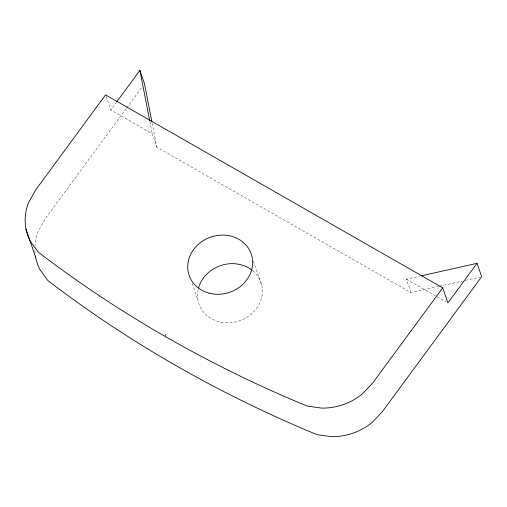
<?xml version="1.0" encoding="UTF-8"?>
<svg xmlns="http://www.w3.org/2000/svg" width="507" height="507" viewBox="0 0 507 507"><rect width="100%" height="100%" fill="white"/><g stroke="black" fill="none" stroke-linecap="round" stroke-linejoin="round"><path stroke-width="0.38" stroke-dasharray="2.54 1.9" d="M438.625 286.392L410.962 292.602L156.853 147.176L152.258 133.753L110.741 109.994L116.293 102.439M126.218 108.606L45.18 218.802L38.291 231.255A56.397 50.111 -18.9 0 0 34.996 245.927M126.687 107.966L142.144 86.944M410.962 292.602L406.367 279.18L419.428 276.245M439.392 286.214L462.441 281.036M465.515 280.346L480.116 277.069M406.367 279.18L445.843 301.773M253.437 261.156L261.948 286.037M192.21 283.584L197.971 300.417M106.052 96.311L110.741 109.994M152.176 123.201L156.853 147.176M149.85 121.382L152.258 133.753M35.084 252.961A56.397 50.111 -18.9 0 1 34.907 249.843M252.556 270.548A32.841 29.178 -18.9 0 1 239.272 320.88A32.841 29.178 -18.9 0 1 198.269 288.889"/><path stroke-width="0.76" d="M116.756 101.812L139.894 70.346L144.489 83.763L151.872 121.655M165.326 335.361L165.808 334.715M442.712 287.824L372.544 383.197L362.467 393.825A56.397 50.111 -18.9 0 1 321.736 408.11L307.527 406.164L299.162 402.754C208.985 364.799 123.296 316.159 45.079 257.334L38.133 251.998L30.325 241.345A56.397 50.111 -18.9 0 1 28.519 202.718L35.414 190.264L105.564 94.872L442.712 287.824L447.884 302.945L477.055 263.304L481.65 276.721L382.31 411.735L372.233 422.363A56.397 50.111 -18.9 0 1 331.502 436.654L317.293 434.708L308.928 431.292C218.751 393.337 133.062 344.697 54.845 285.872L47.899 280.542L40.091 269.889A56.397 50.111 -18.9 0 1 35.465 256.041M420.968 275.903L477.055 263.304M25.965 229.012L35.731 257.55M139.894 70.346L149.698 120.609M198.465 288.122A32.841 29.178 -18.9 0 1 251.935 270.054M209.03 293.147A32.841 29.191 -19.1 0 0 252.182 257.499A32.841 29.191 -19.1 0 0 199.371 243.417A32.841 29.191 -19.1 0 0 209.03 293.147"/></g></svg>
